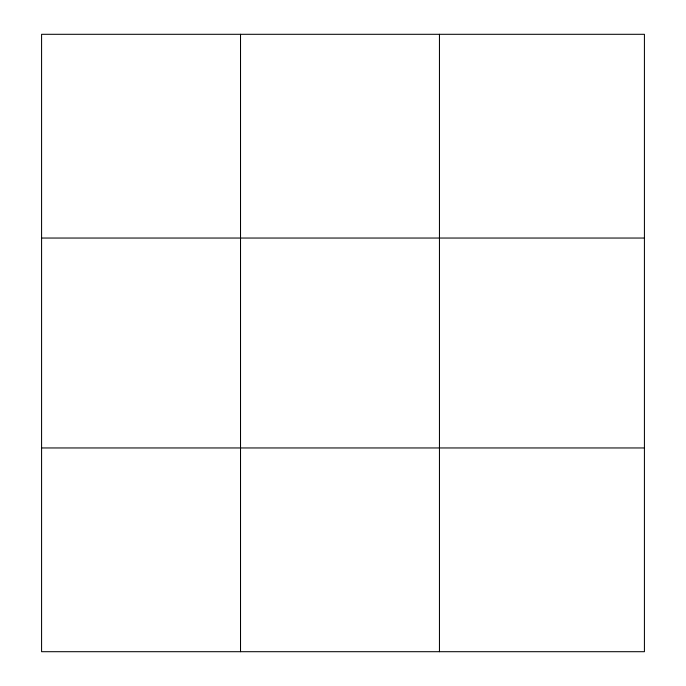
<?xml version="1.0" encoding="UTF-8"?>
<svg xmlns="http://www.w3.org/2000/svg" width="686" height="686" viewBox="0 0 686 686"><rect width="100%" height="100%" fill="white"/><g stroke="black" fill="none" stroke-linecap="round" stroke-linejoin="round"><path stroke-width="1.03" d="M240.52 34.3L240.52 651.7M439.452 34.3L439.452 651.7M644.42 447.958L644.42 651.7L41.58 651.7L41.58 34.3L644.42 34.3L644.42 447.958L41.58 447.958M41.58 238.042L644.42 238.042"/></g></svg>
